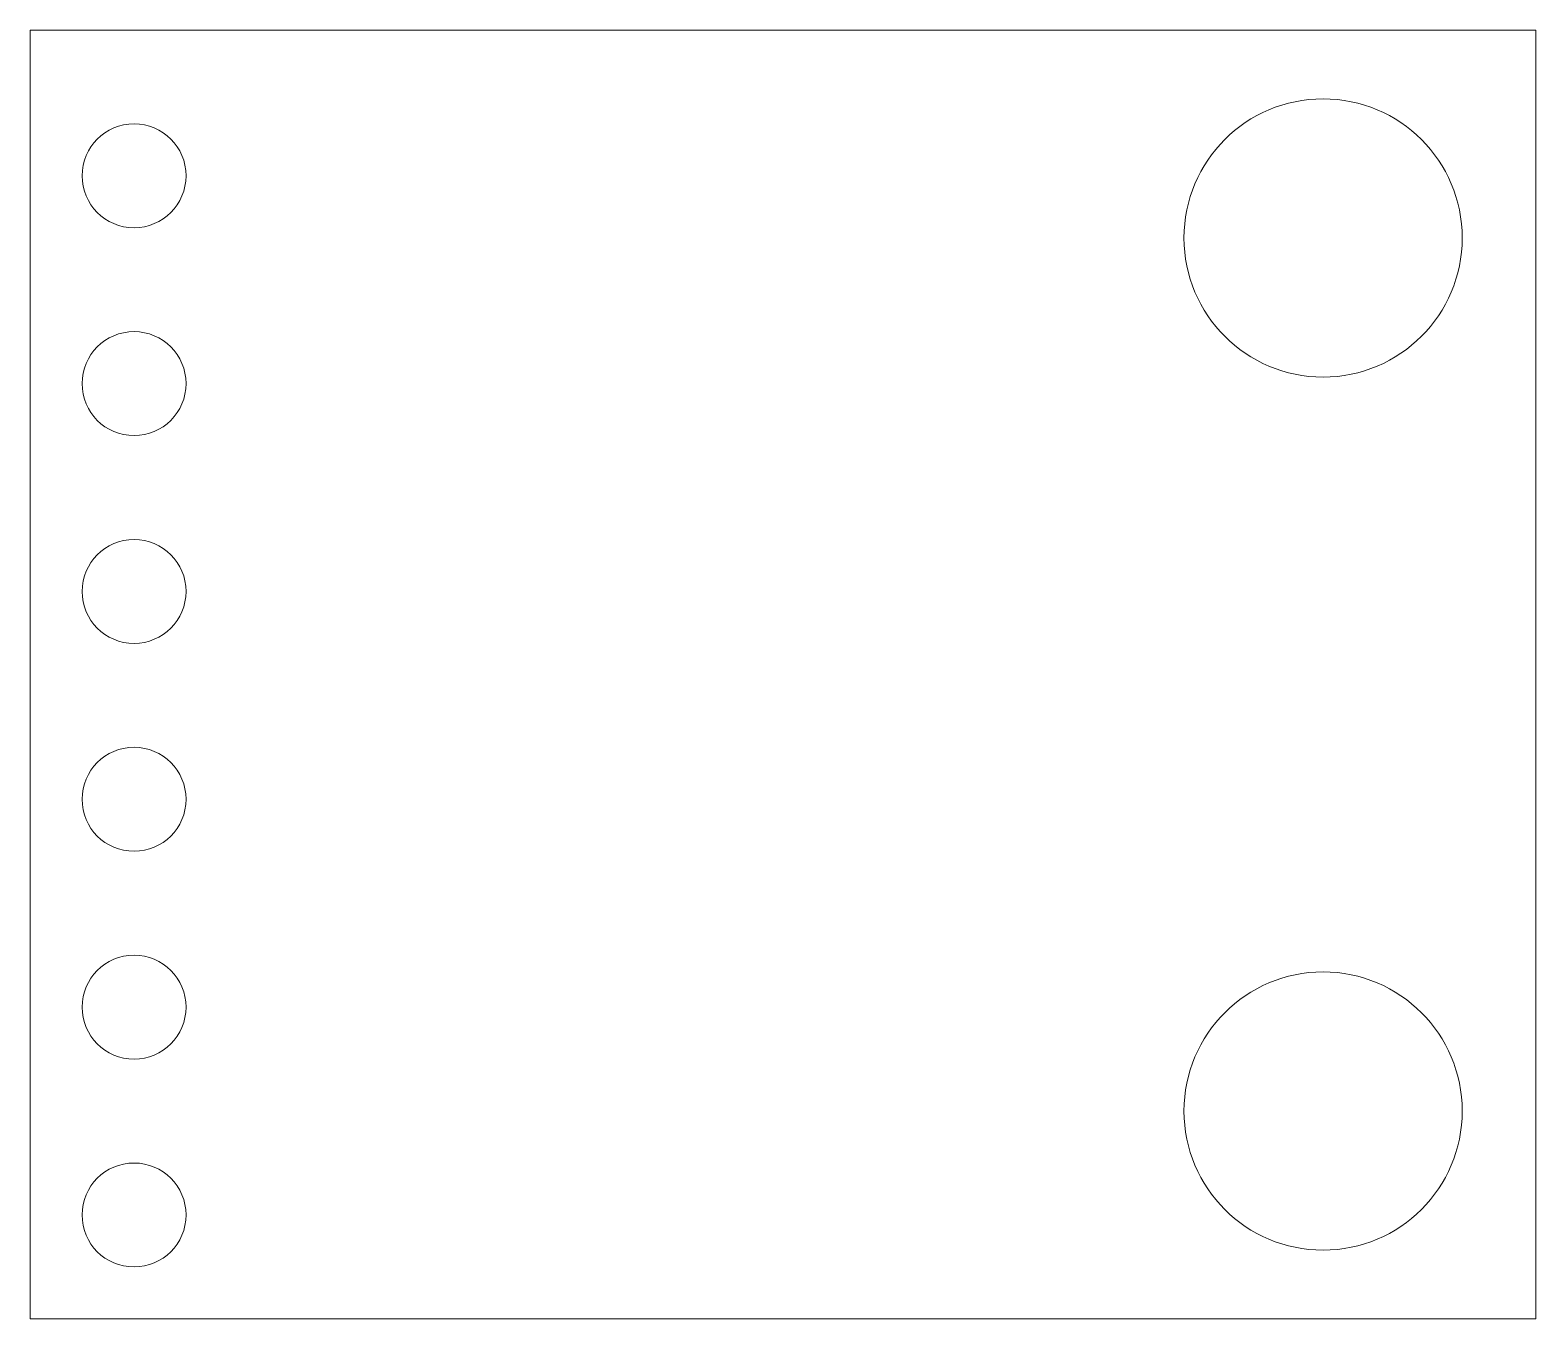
# Model space of a CAD drawing. Header units: millimetres. Extents: x 0 to 18.4, y 0 to 15.8.
import ezdxf

# ---------------------------------------------------------------- set-up
doc = ezdxf.new("R2010")
doc.units = ezdxf.units.MM
for name, color, linetype, lineweight in [('SF-MLP3115A2_Board', 2, 'CONTINUOUS', 0), ('SF-MLP3115A2_MountingHoles', 1, 'CONTINUOUS', 0), ('SF-MLP3115A2_Pins', 4, 'CONTINUOUS', 0)]:
    doc.layers.add(name, color=color, linetype=linetype, lineweight=lineweight)

msp = doc.modelspace()

# ---------------------------------------------------------------- linework, layer by layer
at = {"layer": 'SF-MLP3115A2_Board'}
for p, q in [((0, 0), (0, 15.75)), ((0, 15.75), (18.4, 15.75)), ((18.4, 0), (18.4, 15.75)), ((0, 0), (18.4, 0))]:
    msp.add_line(p, q, dxfattribs=at)
at = {"layer": 'SF-MLP3115A2_MountingHoles'}
for centre in [(15.8, 13.21), (15.8, 2.54)]:
    msp.add_circle(centre, 1.7, dxfattribs=at)
at = {"layer": 'SF-MLP3115A2_Pins'}
for centre in [(1.27, 13.97), (1.27, 11.43), (1.27, 8.89), (1.27, 6.35), (1.27, 3.81), (1.27, 1.27)]:
    msp.add_circle(centre, 0.635, dxfattribs=at)

doc.saveas('drawing.dxf')
